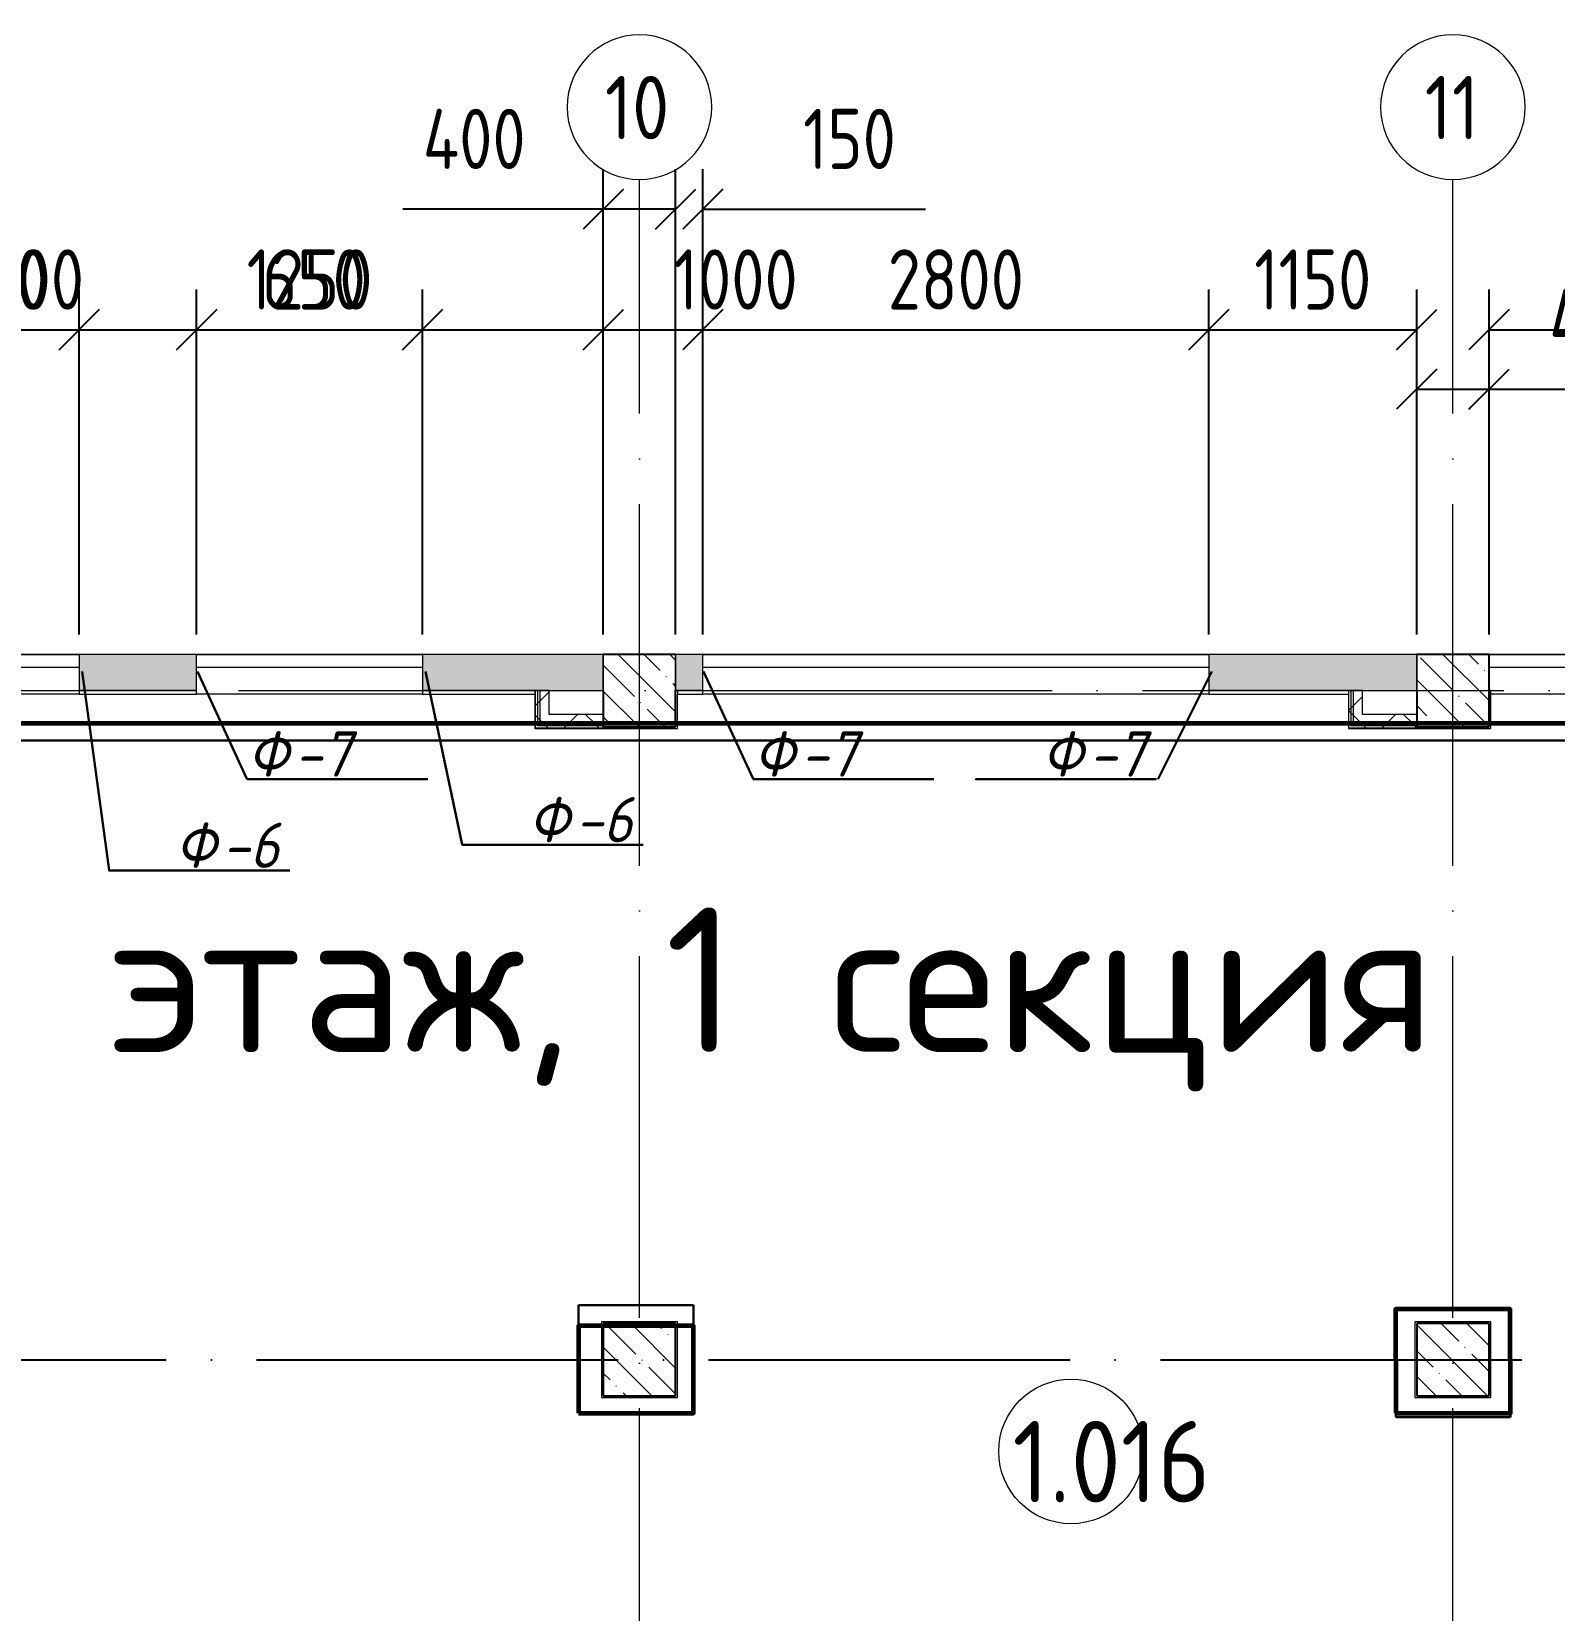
# Model space of a CAD drawing. Header units: millimetres. Extents: x -592259 to 288321, y -552984 to 293768.
# Drawn here: x 37687 to 46112, y 53288 to 62020 of the extents above; entities that cross this region are included whole.
import ezdxf

# ---------------------------------------------------------------- set-up
doc = ezdxf.new("R2010")
doc.units = ezdxf.units.MM
doc.linetypes.add('ADSK_Линия сетки', pattern=[2500, 2000, -250, 0, -250])
doc.layers.get('Defpoints').update_dxf_attribs({"color": 250})
for name, color, linetype, lineweight in [('2)Фархверки', 40, 'Continuous', 30), ('4) Штукатурка', 6, 'Continuous', 30), ('4.5) Штук Гипсовая по ЖБ', 6, 'Continuous', 30), ('4.6) Швы', 6, 'Continuous', 30), ('6.1) Шпаклевка 5 вып.', 160, 'Continuous', 60), ('A-____-____-DIMS', 250, 'Continuous', 9), ('A-AREA-____-IDEN', 250, 'Continuous', 9), ('A-GLAZ-____-MCUT', 250, 'Continuous', 9), ('A-GLAZ-____-OTLN', 250, 'Continuous', 5), ('A-WALL-____-MCUT', 250, 'Continuous', 13), ('A-WALL-____-PATT', 250, 'Continuous', 13), ('A-WALL-FNSH-MCUT', 250, 'Continuous', 13), ('G-____-____-TEXT', 250, 'Continuous', 9), ('I-WALL-____-OTLN', 250, 'Continuous', 9), ('S-COLS-____-MCUT', 250, 'Continuous', 25), ('S-COLS-____-OTLN', 250, 'Continuous', 9), ('S-GRID-____-IDEN', 250, 'Continuous', 9), ('S-GRID-____-OTLN', 250, 'Continuous', 9)]:
    doc.layers.add(name, color=color, linetype=linetype, lineweight=lineweight)
doc.styles.add('GOST Common', font='', dxfattribs={"width": 0.9, "height": 350})
doc.styles.add('ISOCPEUR_1', font='isocpeur.ttf', dxfattribs={"width": 0.9, "height": 250})
doc.styles.add('ISOCPEUR_6', font='isocpeur.ttf', dxfattribs={"height": 3.5})
doc.styles.add('ISOCPEUR_I', font='isocpeui.ttf', dxfattribs={"width": 0.9, "height": 12.5})
doc.styles.get("Standard").update_dxf_attribs({"font": 'ГОСТ тип А.ttf'})
doc.styles.get('GOST Common').set_extended_font_data('GOST Common')
doc.dimstyles.new('А3', dxfattribs={"dimtxt": 333, "dimasz": 222, "dimexe": 222, "dimexo": 111, "dimgap": 111, "dimtad": 1, "dimtoh": 1, "dimdec": 0, "dimrnd": 0.0015, "dimzin": 0, "dimdsep": 46, "dimtxsty": 'Standard', "dimblk": 'OBLIQUE', "dimcen": 0, "dimclrd": 7, "dimclre": 7, "dimclrt": 7, "dimadec": 0, "dimazin": 0, "dimtfac": 1, "dimtdec": 0, "dimtofl": 0, "dimtmove": 0, "dimatfit": 3, "dimfxl": 1, "dimtolj": 1, "dimtzin": 0, "dimarcsym": 0})
pattern_1 = [(135, (0, 0), (-142.5612, -142.5612), []), (135, (142.56, 0), (-142.5612, -142.5612), [252.016, -50.403, 3.353, -47.05])]
pattern_2 = [(45, (0, 0), (-141.42136, 141.42136), []), (135, (0, 0), (-141.42136, -141.42136), [])]

# ---------------------------------------------------------------- blocks, each defined once
blk = doc.blocks.new('Окно_СКБ_2Ст1 - Окно_СКБ_2Ст_2800_ОК11Л-29018712-Кладочный план на отм_ 0_000_ Секция 1_')
at = {"layer": 'A-GLAZ-____-MCUT'}
for p, q in [((-1400, -125), (1400, -125)), ((-1400, -195), (1400, -195))]:
    blk.add_line(p, q, dxfattribs=at)
at = {"layer": 'A-GLAZ-____-OTLN'}
for p, q in [((1400, -125), (-1400, -125)), ((-1400, -195), (1400, -195))]:
    blk.add_line(p, q, dxfattribs=at)
blk = doc.blocks.new('Окно_СКБ_1Ст1 - 120_Окно_СКБ_1Ст_900_ОК3л-V3-Кладочный план на отм_ 0_000_ Секция 1_')
at = {"layer": 'A-GLAZ-____-MCUT'}
for p, q in [((-450, -125), (450, -125)), ((-450, -195), (450, -195))]:
    blk.add_line(p, q, dxfattribs=at)
at = {"layer": 'A-GLAZ-____-OTLN'}
for p, q in [((450, -125), (-450, -125)), ((-450, -195), (450, -195))]:
    blk.add_line(p, q, dxfattribs=at)
blk = doc.blocks.new('Окно_СКБ_1Ст1 - 120_Окно_СКБ_1Ст_1250_ОК14Л-29018784-Кладочный план на отм_ 0_000_ Секция 1_')
at = {"layer": 'A-GLAZ-____-MCUT'}
for p, q in [((-625, -125), (625, -125)), ((-625, -195), (625, -195))]:
    blk.add_line(p, q, dxfattribs=at)
at = {"layer": 'A-GLAZ-____-OTLN'}
for p, q in [((625, -125), (-625, -125)), ((-625, -195), (625, -195))]:
    blk.add_line(p, q, dxfattribs=at)
blk = doc.blocks.new('Окно_СКБ_2Ст1 - Окно_СКБ_2Ст_2800_ОК11-29018754-Кладочный план на отм_ 0_000_ Секция 1_')
at = {"layer": 'A-GLAZ-____-MCUT'}
for p, q in [((-1400, -125), (1400, -125)), ((-1400, -195), (1400, -195))]:
    blk.add_line(p, q, dxfattribs=at)
at = {"layer": 'A-GLAZ-____-OTLN'}
for p, q in [((1400, -125), (-1400, -125)), ((-1400, -195), (1400, -195))]:
    blk.add_line(p, q, dxfattribs=at)
blk = doc.blocks.new('BSC_Колонна _Прямоугольная - 400x400-V17-Кладочный план на отм_ 0_000_ Секция 1_')
at = {"layer": 'S-COLS-____-OTLN', "lineweight": 5}
h = blk.add_hatch(dxfattribs=at)
h.set_pattern_fill('FP_24', color=256, style=0, pattern_type=2)
h.set_pattern_definition([(135, (-41049.98, -54675), (-142.5619, -142.5619), []), (135, (-40907.42, -54675), (-142.5619, -142.5619), [252.016, -50.403, 3.353, -47.05])])
h.paths.add_polyline_path([(-200, -200), (200, -200), (200, 200), (-200, 200)])
at = {"layer": 'S-COLS-____-MCUT'}
for p, q in [((200, 200), (-200, 200)), ((-200, 200), (-200, -200)), ((200, -200), (200, 200)), ((-200, -200), (200, -200))]:
    blk.add_line(p, q, dxfattribs=at)
blk = doc.blocks.new('BSC_Колонна _Прямоугольная - 400x400-V18-Кладочный план на отм_ 0_000_ Секция 1_')
at = {"layer": 'S-COLS-____-OTLN', "lineweight": 5}
h = blk.add_hatch(dxfattribs=at)
h.set_pattern_fill('FP_25', color=256, style=0, pattern_type=2)
h.set_pattern_definition([(135, (-45549.98, -54675), (-142.5619, -142.5619), []), (135, (-45407.42, -54675), (-142.5619, -142.5619), [252.016, -50.403, 3.353, -47.05])])
h.paths.add_polyline_path([(-200, -200), (200, -200), (200, 200), (-200, 200)])
at = {"layer": 'S-COLS-____-MCUT'}
for p, q in [((200, 200), (-200, 200)), ((-200, 200), (-200, -200)), ((200, -200), (200, 200)), ((-200, -200), (200, -200))]:
    blk.add_line(p, q, dxfattribs=at)
blk = doc.blocks.new('Ось сетки - Круг_Ø8 мм-39983606-Кладочный план на отм_ 0_000_ Секция 1_')
at = {"layer": 'S-GRID-____-IDEN'}
for start, end in [(360, 180), (180, 360)]:
    blk.add_arc((0, 0), 4, start, end, dxfattribs=at)
blk = doc.blocks.new('AAR_СКБ_Марка_Помещения - Номер-17325395-Кладочный план на отм_ 0_000_ Секция 1_')
at = {"layer": 'A-AREA-____-IDEN'}
blk.add_circle((0, 1.502), 4, dxfattribs=at)
blk = doc.blocks.new('_Oblique')
at = {"color": 0, "linetype": 'ByBlock', "lineweight": -2}
blk.add_line((-0.5, -0.5), (0.5, 0.5), dxfattribs=at)
blk = doc.blocks.new('DIMBLOCK358-Кладочный план на отм_ 0_000_ Секция 1_')
at = {"layer": 'A-____-____-DIMS', "color": 7, "lineweight": -2, "transparency": 16777216}
for p, q in [((36350, 58686), (36350, 60593.3)), ((37050, 58686.1), (37050, 60593.3)), ((36350, 60371.3), (37050, 60371.3)), ((37050, 60371.3), (38126.7, 60371.3))]:
    blk.add_line(p, q, dxfattribs=at)
at = {"layer": 'Defpoints', "color": 0, "transparency": 16777216}
for p in [(37050, 60371.3), (36350, 58575), (37050, 58575.1)]:
    blk.add_point(p, dxfattribs=at)
at = {"layer": 'A-____-____-DIMS', "color": 7, "lineweight": -2, "transparency": 16777216, "xscale": 222, "yscale": 222, "zscale": 222, "rotation": 180}
blk.add_blockref('_Oblique', (36350, 60371.3), dxfattribs=at)
at = {"layer": 'A-____-____-DIMS', "color": 7, "lineweight": -2, "transparency": 16777216, "xscale": 222, "yscale": 222, "zscale": 222}
blk.add_blockref('_Oblique', (37050, 60371.3), dxfattribs=at)
at = {"layer": 'A-____-____-DIMS', "color": 7, "transparency": 16777216, "insert": (37699.4, 60648.8), "char_height": 333, "width": 1.862, "attachment_point": 5}
blk.add_mtext('\\A1;700', dxfattribs=at)
blk = doc.blocks.new('DIMBLOCK359-Кладочный план на отм_ 0_000_ Секция 1_')
at = {"layer": 'A-____-____-DIMS', "color": 7, "lineweight": -2, "transparency": 16777216}
for p, q in [((37050, 58686.1), (37050, 60593.3)), ((37950, 58686), (37950, 60593.3)), ((37050, 60371.3), (37950, 60371.3))]:
    blk.add_line(p, q, dxfattribs=at)
at = {"layer": 'Defpoints', "color": 0, "transparency": 16777216}
for p in [(37950, 60371.3), (37050, 58575.1), (37950, 58575)]:
    blk.add_point(p, dxfattribs=at)
at = {"layer": 'A-____-____-DIMS', "color": 7, "lineweight": -2, "transparency": 16777216, "xscale": 222, "yscale": 222, "zscale": 222, "rotation": 180}
blk.add_blockref('_Oblique', (37050, 60371.3), dxfattribs=at)
at = {"layer": 'A-____-____-DIMS', "color": 7, "lineweight": -2, "transparency": 16777216, "xscale": 222, "yscale": 222, "zscale": 222}
blk.add_blockref('_Oblique', (37950, 60371.3), dxfattribs=at)
at = {"layer": 'A-____-____-DIMS', "color": 7, "transparency": 16777216, "insert": (37500, 60648.8), "char_height": 333, "width": 1.862, "attachment_point": 5}
blk.add_mtext('\\A1;900', dxfattribs=at)
blk = doc.blocks.new('DIMBLOCK360-Кладочный план на отм_ 0_000_ Секция 1_')
at = {"layer": 'A-____-____-DIMS', "color": 7, "lineweight": -2, "transparency": 16777216}
for p, q in [((37950, 58686), (37950, 60593.3)), ((38600, 58686), (38600, 60593.3)), ((37950, 60371.3), (38600, 60371.3)), ((38600, 60371.3), (39676.7, 60371.3))]:
    blk.add_line(p, q, dxfattribs=at)
at = {"layer": 'Defpoints', "color": 0, "transparency": 16777216}
for p in [(38600, 60371.3), (37950, 58575), (38600, 58575)]:
    blk.add_point(p, dxfattribs=at)
at = {"layer": 'A-____-____-DIMS', "color": 7, "lineweight": -2, "transparency": 16777216, "xscale": 222, "yscale": 222, "zscale": 222, "rotation": 180}
blk.add_blockref('_Oblique', (37950, 60371.3), dxfattribs=at)
at = {"layer": 'A-____-____-DIMS', "color": 7, "lineweight": -2, "transparency": 16777216, "xscale": 222, "yscale": 222, "zscale": 222}
blk.add_blockref('_Oblique', (38600, 60371.3), dxfattribs=at)
at = {"layer": 'A-____-____-DIMS', "color": 7, "transparency": 16777216, "insert": (39249.4, 60648.8), "char_height": 333, "width": 1.862, "attachment_point": 5}
blk.add_mtext('\\A1;650', dxfattribs=at)
blk = doc.blocks.new('DIMBLOCK361-Кладочный план на отм_ 0_000_ Секция 1_')
at = {"layer": 'A-____-____-DIMS', "color": 7, "lineweight": -2, "transparency": 16777216}
for p, q in [((38600, 58686), (38600, 60593.3)), ((39850, 58686), (39850, 60593.3)), ((38600, 60371.3), (39850, 60371.3))]:
    blk.add_line(p, q, dxfattribs=at)
at = {"layer": 'Defpoints', "color": 0, "transparency": 16777216}
for p in [(39850, 60371.3), (38600, 58575), (39850, 58575)]:
    blk.add_point(p, dxfattribs=at)
at = {"layer": 'A-____-____-DIMS', "color": 7, "lineweight": -2, "transparency": 16777216, "xscale": 222, "yscale": 222, "zscale": 222, "rotation": 180}
blk.add_blockref('_Oblique', (38600, 60371.3), dxfattribs=at)
at = {"layer": 'A-____-____-DIMS', "color": 7, "lineweight": -2, "transparency": 16777216, "xscale": 222, "yscale": 222, "zscale": 222}
blk.add_blockref('_Oblique', (39850, 60371.3), dxfattribs=at)
at = {"layer": 'A-____-____-DIMS', "color": 7, "transparency": 16777216, "insert": (39225, 60648.8), "char_height": 333, "width": 2.299, "attachment_point": 5}
blk.add_mtext('\\A1;1250', dxfattribs=at)
blk = doc.blocks.new('DIMBLOCK362-Кладочный план на отм_ 0_000_ Секция 1_')
at = {"layer": 'A-____-____-DIMS', "color": 7, "lineweight": -2, "transparency": 16777216}
for p, q in [((39850, 58686), (39850, 60593.3)), ((40850, 58686), (40850, 60593.3)), ((39850, 60371.3), (40850, 60371.3)), ((40850, 60371.3), (42093.2, 60371.3))]:
    blk.add_line(p, q, dxfattribs=at)
at = {"layer": 'Defpoints', "color": 0, "transparency": 16777216}
for p in [(40850, 60371.3), (39850, 58575), (40850, 58575)]:
    blk.add_point(p, dxfattribs=at)
at = {"layer": 'A-____-____-DIMS', "color": 7, "lineweight": -2, "transparency": 16777216, "xscale": 222, "yscale": 222, "zscale": 222, "rotation": 180}
blk.add_blockref('_Oblique', (39850, 60371.3), dxfattribs=at)
at = {"layer": 'A-____-____-DIMS', "color": 7, "lineweight": -2, "transparency": 16777216, "xscale": 222, "yscale": 222, "zscale": 222}
blk.add_blockref('_Oblique', (40850, 60371.3), dxfattribs=at)
at = {"layer": 'A-____-____-DIMS', "color": 7, "transparency": 16777216, "insert": (41582.6, 60648.8), "char_height": 333, "width": 2.299, "attachment_point": 5}
blk.add_mtext('\\A1;1000', dxfattribs=at)
blk = doc.blocks.new('DIMBLOCK363-Кладочный план на отм_ 0_000_ Секция 1_')
at = {"layer": 'A-____-____-DIMS', "color": 7, "lineweight": -2, "transparency": 16777216}
for p, q in [((40850, 58686), (40850, 61259.8)), ((41250, 58686), (41250, 61259.8)), ((40850, 61037.8), (39740, 61037.8)), ((41250, 61037.8), (40850, 61037.8))]:
    blk.add_line(p, q, dxfattribs=at)
at = {"layer": 'Defpoints', "color": 0, "transparency": 16777216}
for p in [(41250, 61037.8), (40850, 58575), (41250, 58575)]:
    blk.add_point(p, dxfattribs=at)
at = {"layer": 'A-____-____-DIMS', "color": 7, "lineweight": -2, "transparency": 16777216, "xscale": 222, "yscale": 222, "zscale": 222, "rotation": 180}
blk.add_blockref('_Oblique', (40850, 61037.8), dxfattribs=at)
at = {"layer": 'A-____-____-DIMS', "color": 7, "lineweight": -2, "transparency": 16777216, "xscale": 222, "yscale": 222, "zscale": 222}
blk.add_blockref('_Oblique', (41250, 61037.8), dxfattribs=at)
at = {"layer": 'A-____-____-DIMS', "color": 7, "transparency": 16777216, "insert": (39851, 61592.8), "char_height": 333, "width": 1.946, "attachment_point": 1, "line_spacing_factor": 1.022761}
blk.add_mtext('\\A1;400', dxfattribs=at)
blk = doc.blocks.new('DIMBLOCK364-Кладочный план на отм_ 0_000_ Секция 1_')
at = {"layer": 'A-____-____-DIMS', "color": 7, "lineweight": -2, "transparency": 16777216}
for p, q in [((41250, 58686), (41250, 61259.8)), ((41400.2, 58686), (41400.2, 61259.8)), ((41250, 61037.8), (41028, 61037.8)), ((41400.2, 61037.8), (42632.3, 61037.8))]:
    blk.add_line(p, q, dxfattribs=at)
at = {"layer": 'Defpoints', "color": 0, "transparency": 16777216}
for p in [(41400.2, 61037.8), (41250, 58575), (41400.2, 58575)]:
    blk.add_point(p, dxfattribs=at)
at = {"layer": 'A-____-____-DIMS', "color": 7, "lineweight": -2, "transparency": 16777216, "xscale": 222, "yscale": 222, "zscale": 222}
blk.add_blockref('_Oblique', (41250, 61037.8), dxfattribs=at)
at = {"layer": 'A-____-____-DIMS', "color": 7, "lineweight": -2, "transparency": 16777216, "xscale": 222, "yscale": 222, "zscale": 222, "rotation": 180}
blk.add_blockref('_Oblique', (41400.2, 61037.8), dxfattribs=at)
at = {"layer": 'A-____-____-DIMS', "color": 7, "transparency": 16777216, "insert": (41955.2, 61592.8), "char_height": 333, "width": 1.678, "attachment_point": 1, "line_spacing_factor": 1.022761}
blk.add_mtext('\\A1;150', dxfattribs=at)
blk = doc.blocks.new('DIMBLOCK365-Кладочный план на отм_ 0_000_ Секция 1_')
at = {"layer": 'A-____-____-DIMS', "color": 7, "lineweight": -2, "transparency": 16777216}
for p, q in [((41400.2, 58686), (41400.2, 60593.3)), ((44200.2, 58686), (44200.2, 60593.3)), ((41400.2, 60371.3), (44200.2, 60371.3))]:
    blk.add_line(p, q, dxfattribs=at)
at = {"layer": 'Defpoints', "color": 0, "transparency": 16777216}
for p in [(44200.2, 60371.3), (41400.2, 58575), (44200.2, 58575)]:
    blk.add_point(p, dxfattribs=at)
at = {"layer": 'A-____-____-DIMS', "color": 7, "lineweight": -2, "transparency": 16777216, "xscale": 222, "yscale": 222, "zscale": 222, "rotation": 180}
blk.add_blockref('_Oblique', (41400.2, 60371.3), dxfattribs=at)
at = {"layer": 'A-____-____-DIMS', "color": 7, "lineweight": -2, "transparency": 16777216, "xscale": 222, "yscale": 222, "zscale": 222}
blk.add_blockref('_Oblique', (44200.2, 60371.3), dxfattribs=at)
at = {"layer": 'A-____-____-DIMS', "color": 7, "transparency": 16777216, "insert": (42800.2, 60648.8), "char_height": 333, "width": 2.483, "attachment_point": 5}
blk.add_mtext('\\A1;2800', dxfattribs=at)
blk = doc.blocks.new('DIMBLOCK366-Кладочный план на отм_ 0_000_ Секция 1_')
at = {"layer": 'A-____-____-DIMS', "color": 7, "lineweight": -2, "transparency": 16777216}
for p, q in [((44200.2, 58686), (44200.2, 60593.3)), ((45350, 58686), (45350, 60593.3)), ((44200.2, 60371.3), (45350, 60371.3))]:
    blk.add_line(p, q, dxfattribs=at)
at = {"layer": 'Defpoints', "color": 0, "transparency": 16777216}
for p in [(45350, 60371.3), (44200.2, 58575), (45350, 58575)]:
    blk.add_point(p, dxfattribs=at)
at = {"layer": 'A-____-____-DIMS', "color": 7, "lineweight": -2, "transparency": 16777216, "xscale": 222, "yscale": 222, "zscale": 222, "rotation": 180}
blk.add_blockref('_Oblique', (44200.2, 60371.3), dxfattribs=at)
at = {"layer": 'A-____-____-DIMS', "color": 7, "lineweight": -2, "transparency": 16777216, "xscale": 222, "yscale": 222, "zscale": 222}
blk.add_blockref('_Oblique', (45350, 60371.3), dxfattribs=at)
at = {"layer": 'A-____-____-DIMS', "color": 7, "transparency": 16777216, "insert": (44775.1, 60648.8), "char_height": 333, "width": 2.114, "attachment_point": 5}
blk.add_mtext('\\A1;1150', dxfattribs=at)
blk = doc.blocks.new('DIMBLOCK367-Кладочный план на отм_ 0_000_ Секция 1_')
at = {"layer": 'A-____-____-DIMS', "color": 7, "lineweight": -2, "transparency": 16777216}
for p, q in [((45350, 58686), (45350, 60263.8)), ((45750, 58686), (45750, 60263.8)), ((45350, 60041.8), (45750, 60041.8)), ((45750, 60041.8), (46860, 60041.8))]:
    blk.add_line(p, q, dxfattribs=at)
at = {"layer": 'Defpoints', "color": 0, "transparency": 16777216}
for p in [(45750, 60041.8), (45350, 58575), (45750, 58575)]:
    blk.add_point(p, dxfattribs=at)
at = {"layer": 'A-____-____-DIMS', "color": 7, "lineweight": -2, "transparency": 16777216, "xscale": 222, "yscale": 222, "zscale": 222, "rotation": 180}
blk.add_blockref('_Oblique', (45350, 60041.8), dxfattribs=at)
at = {"layer": 'A-____-____-DIMS', "color": 7, "lineweight": -2, "transparency": 16777216, "xscale": 222, "yscale": 222, "zscale": 222}
blk.add_blockref('_Oblique', (45750, 60041.8), dxfattribs=at)
at = {"layer": 'A-____-____-DIMS', "color": 7, "transparency": 16777216, "insert": (46083, 60596.8), "char_height": 333, "width": 1.946, "attachment_point": 1, "line_spacing_factor": 1.022761}
blk.add_mtext('\\A1;400', dxfattribs=at)
blk = doc.blocks.new('DIMBLOCK368-Кладочный план на отм_ 0_000_ Секция 1_')
at = {"layer": 'A-____-____-DIMS', "color": 7, "lineweight": -2, "transparency": 16777216}
for p, q in [((45750, 58686), (45750, 60593.3)), ((48550, 58686), (48550, 60593.3)), ((45750, 60371.3), (48550, 60371.3))]:
    blk.add_line(p, q, dxfattribs=at)
at = {"layer": 'Defpoints', "color": 0, "transparency": 16777216}
for p in [(48550, 60371.3), (45750, 58575), (48550, 58575)]:
    blk.add_point(p, dxfattribs=at)
at = {"layer": 'A-____-____-DIMS', "color": 7, "lineweight": -2, "transparency": 16777216, "xscale": 222, "yscale": 222, "zscale": 222, "rotation": 180}
blk.add_blockref('_Oblique', (45750, 60371.3), dxfattribs=at)
at = {"layer": 'A-____-____-DIMS', "color": 7, "lineweight": -2, "transparency": 16777216, "xscale": 222, "yscale": 222, "zscale": 222}
blk.add_blockref('_Oblique', (48550, 60371.3), dxfattribs=at)
at = {"layer": 'A-____-____-DIMS', "color": 7, "transparency": 16777216, "insert": (47150, 60648.8), "char_height": 333, "width": 2.483, "attachment_point": 5}
blk.add_mtext('\\A1;2800', dxfattribs=at)

msp = doc.modelspace()

# ---------------------------------------------------------------- hatches: boundary and pattern name
at = {"layer": 'A-WALL-____-PATT', "lineweight": 15}
h = msp.add_hatch(dxfattribs=at)
h.set_pattern_fill('FP_9', color=256, style=0, pattern_type=2)
h.set_pattern_definition([(50, (0, 0), (364.3679, -31.8783), [38.1, -419.1]), (355, (0, 0), (-70.4859, 382.1133), [30.48, -335.28]), (100.451, (30.36, -2.66), (293.885, 350.2334), [32.38, -356.18]), (46.184, (0, 101.6), (542.1585, -84.0858), [57.15, -628.65]), (96.636, (45.2, 94.6), (474.805, 494.8554), [48.57, -534.27]), (351.184, (0, 101.6), (474.8102, 494.85), [45.72, -502.92]), (21, (50.8, 76.2), (303.2285, -204.5305), [38.1, -419.1]), (326, (50.8, 76.2), (123.6039, 368.376), [30.48, -335.28]), (71.451, (76.07, 59.16), (426.8341, 163.8427), [32.38, -356.18]), (37.5, (0, 0), (6.17665, 169.11015), [16.764, -314.452, 16.764, -323.596, -336.55]), (37.5, (0, 0), (6.17665, 169.11015), [-671.576, 16.764, -319.786]), (7.5, (0, 0), (133.63888, 200.3615), [16.764, -177.292, 16.764, -306.832, -128.27]), (7.5, (0, 0), (133.63888, 200.3615), [-517.652, 16.764, -111.506]), (327.5, (-113.28, 0), (271.18182, -11.45836), [16.764, -110.236, 16.764, -379.476, -525.78]), (327.5, (-113.28, 0), (271.18182, -11.45836), [-523.24, 16.764, -509.016]), (317.5, (-164.08, 0), (296.2585, 50.85285), [16.764, -148.336, 16.764, -246.38, -373.38]), (317.5, (-164.08, 0), (296.2585, 50.85285), [-428.244, 16.764, -356.616])])
h.paths.add_polyline_path([(69050, 58375), (69050, 58575), (63749.9781, 58575.0085), (63749.9781, 58375.0085), (67102.2057, 58375.0031)])
h.paths.add_polyline_path([(63349.9781, 58375.0091), (63349.9781, 58575.0091), (63020.2294, 58575.0097), (63020.2294, 58375.0097), (63253.8734, 58375.0093)])
h.paths.add_polyline_path([(61820.2294, 58375.0116), (61820.2294, 58575.0116), (61170, 58575.0126), (61170, 58375.0126), (61685, 58375.0118)])
h.paths.add_polyline_path([(60270, 58375.014), (60270, 58575.014), (59249.9781, 58575.0157), (59249.9781, 58375.0157), (59405.5412, 58375.0154)])
h.paths.add_polyline_path([(58849.9781, 58375.0163), (58849.9781, 58575.0163), (54749.9781, 58575.0229), (54749.9781, 58375.0229), (58306.0176, 58375.0172)])
h.paths.add_polyline_path([(54349.9781, 58375.0235), (54349.9781, 58575.0235), (52850, 58575.0259), (52850, 58375.0259), (53907.9236, 58375.0242)])
h.paths.add_polyline_path([(51600, 58375.0279), (51600, 58575.0279), (50950, 58575.0289), (50950, 58375.0289)])
h.paths.add_polyline_path([(49649.9781, 58375.031), (49649.9781, 58575.031), (48550, 58575.0328), (48550, 58375.0328), (49509.8296, 58375.0312)])
h.paths.add_polyline_path([(45349.9781, 58375.0379), (45349.9781, 58575.0379), (44200.229, 58575.0397), (44200.229, 58375.0397), (45111.7356, 58375.0383)])
h.paths.add_polyline_path([(41400.229, 58375.0442), (41400.229, 58575.0442), (41249.9781, 58575.0444), (41249.9781, 58375.0444), (41263.4033, 58375.0444)])
h.paths.add_polyline_path([(40849.9781, 58375.0451), (40849.9781, 58575.0451), (39850, 58575.0467), (39850, 58375.0467), (40713.6415, 58375.0453)])
h.paths.add_polyline_path([(38600, 58375.0487), (38600, 58575.0487), (37950, 58575.0497), (37950, 58375.0497), (38514.5945, 58375.0488)])
h.paths.add_polyline_path([(37050, 58375.0512), (37050, 58575.0512), (36349.9781, 58575.0523), (36349.9781, 58375.0523), (36865.3093, 58375.0515)])
h.paths.add_polyline_path([(35949.9781, 58375.0529), (35949.9781, 58575.0529), (35500, 58575.0536), (35500, 58375.0536), (35765.7858, 58375.0532)])
h.paths.add_polyline_path([(32700, 58375.0581), (32700, 58575.0581), (31725.0002, 58575.0597), (31724.9998, 58375.0597), (32655, 58375.0582)])
h = msp.add_hatch(dxfattribs=at)
h.set_pattern_fill('FP_28', color=256, style=0, pattern_type=2)
h.set_pattern_definition(pattern_2)
h.paths.add_polyline_path([(40549.7344, 58193.0006), (40549.7344, 58375.0006), (40499.7344, 58375.0006), (40499.7344, 58193.0006)])
h = msp.add_hatch(dxfattribs=at)
h.set_pattern_fill('FP_28', color=256, style=0, pattern_type=2)
h.set_pattern_definition(pattern_2)
h.paths.add_polyline_path([(45049.7563, 58193.0006), (45049.7563, 58375), (44999.7563, 58375), (44999.7563, 58193.0006)])
h = msp.add_hatch(dxfattribs=at)
h.set_pattern_fill('FP_28', color=256, style=0, pattern_type=2)
h.set_pattern_definition(pattern_2)
h.paths.add_polyline_path([(40849.9781, 58193.0006), (40849.9781, 58243.0006), (40549.7344, 58243.0006), (40549.7344, 58193.0006), (40713.6415, 58193.0006)])
h = msp.add_hatch(dxfattribs=at)
h.set_pattern_fill('FP_28', color=256, style=0, pattern_type=2)
h.set_pattern_definition(pattern_2)
h.paths.add_polyline_path([(45350, 58193.0006), (45350, 58243.0006), (45049.7563, 58243.0006), (45049.7563, 58193.0006), (45111.7356, 58193.0006)])
at = {"layer": 'I-WALL-____-OTLN'}
h = msp.add_hatch(dxfattribs=at)
h.set_pattern_fill('FP_28', color=256, style=0, pattern_type=2)
h.set_pattern_definition(pattern_2)
h.paths.add_polyline_path([(40487.2344, 58168.0006), (40487.2344, 58375.0006), (40474.7344, 58375.0006), (40474.7344, 58168.0006)])
h = msp.add_hatch(dxfattribs=at)
h.set_pattern_fill('FP_28', color=256, style=0, pattern_type=2)
h.set_pattern_definition(pattern_2)
h.paths.add_polyline_path([(40499.7344, 58180.5006), (40499.7344, 58375.0006), (40487.2344, 58375.0006), (40487.2344, 58180.5006)])
h = msp.add_hatch(dxfattribs=at)
h.set_pattern_fill('FP_28', color=256, style=0, pattern_type=2)
h.set_pattern_definition(pattern_2)
h.paths.add_polyline_path([(44974.7563, 58168.0006), (44987.2563, 58168.0006), (44987.2563, 58375), (44974.7563, 58375), (44974.7563, 58264.1097)])
h = msp.add_hatch(dxfattribs=at)
h.set_pattern_fill('FP_28', color=256, style=0, pattern_type=2)
h.set_pattern_definition(pattern_2)
h.paths.add_polyline_path([(44999.7563, 58180.5006), (44999.7563, 58375), (44987.2563, 58375), (44987.2563, 58180.5006)])
h = msp.add_hatch(dxfattribs=at)
h.set_pattern_fill('FP_28', color=256, style=0, pattern_type=2)
h.set_pattern_definition(pattern_2)
h.paths.add_polyline_path([(40713.6415, 58168.0006), (40849.9781, 58168.0006), (40849.9781, 58180.5006), (40487.2344, 58180.5006), (40487.2344, 58168.0006), (40549.7344, 58168.0006)])
h = msp.add_hatch(dxfattribs=at)
h.set_pattern_fill('FP_28', color=256, style=0, pattern_type=2)
h.set_pattern_definition(pattern_2)
h.paths.add_polyline_path([(40499.7344, 58180.5006), (40849.9781, 58180.5006), (40849.9781, 58193.0006), (40499.7344, 58193.0006)])
h = msp.add_hatch(dxfattribs=at)
h.set_pattern_fill('FP_28', color=256, style=0, pattern_type=2)
h.set_pattern_definition(pattern_2)
h.paths.add_polyline_path([(44999.7563, 58168.0006), (45350, 58168.0006), (45350, 58180.5006), (44987.2563, 58180.5006), (44987.2563, 58168.0006)])
h = msp.add_hatch(dxfattribs=at)
h.set_pattern_fill('FP_28', color=256, style=0, pattern_type=2)
h.set_pattern_definition(pattern_2)
h.paths.add_polyline_path([(45350, 58180.5006), (45350, 58193.0006), (44999.7563, 58193.0006), (44999.7563, 58180.5006), (45111.7356, 58180.5006)])
at = {"layer": 'S-COLS-____-OTLN', "lineweight": 5}
h = msp.add_hatch(dxfattribs=at)
h.set_pattern_fill('FP_8', color=256, style=0, pattern_type=2)
h.set_pattern_definition(pattern_1)
h.paths.add_polyline_path([(40849.9781, 58175.0006), (41249.9781, 58175.0006), (41249.9781, 58575.0006), (40849.9781, 58575.0006), (40849.9781, 58375.0451)])
h = msp.add_hatch(dxfattribs=at)
h.set_pattern_fill('FP_8', color=256, style=0, pattern_type=2)
h.set_pattern_definition(pattern_1)
h.paths.add_polyline_path([(45349.9781, 58175.0006), (45749.9781, 58175.0006), (45749.9781, 58575.0006), (45349.9781, 58575.0006), (45349.9781, 58375.0379)])

# ---------------------------------------------------------------- linework, layer by layer
at = {"linetype": 'ADSK_Линия сетки'}
msp.add_line((-3569.5512, 54675.0006), (72376.0288, 54675.0006), dxfattribs=at)
at = {"layer": '2)Фархверки'}
for p, q in [((38878.4081, 57884.7169), (39878.4081, 57884.7169)), ((41678.6371, 57884.7169), (42678.6371, 57884.7169))]:
    msp.add_line(p, q, dxfattribs=at)
for points in [[(37965.9438, 58481.1655), (38115.3522, 57382.9136)], [(38604.2562, 58481.1606), (38878.4081, 57887.3607)], [(39865.9438, 58481.1655), (40069.715, 57524.5706)], [(41404.4852, 58481.1606), (41678.6371, 57887.8607)], [(44216.1728, 58481.1655), (43919.9929, 57887.3607)], [(43910.8526, 57884.7169), (42910.8526, 57884.7169)], [(41069.715, 57521.4268), (40069.715, 57521.4268)], [(39115.3522, 57379.7698), (38115.3522, 57379.7698)]]:
    msp.add_lwpolyline(points, close=True, dxfattribs=at)
at = {"layer": '4) Штукатурка'}
for p, q in [((41348.3816, 54976.6514), (40713.144, 54976.6514)), ((40713.144, 54976.6514), (40713.144, 54379.5906)), ((41348.3816, 54379.5906), (41348.3816, 54976.6514)), ((45869.7968, 54953.9698), (45234.5592, 54953.9698)), ((45234.5592, 54953.9698), (45234.5592, 54356.909)), ((45869.7968, 54356.909), (45869.7968, 54953.9698)), ((40713.144, 54379.5906), (41348.3816, 54379.5906)), ((45234.5592, 54356.909), (45869.7968, 54356.909))]:
    msp.add_line(p, q, dxfattribs=at)
at = {"layer": '4.5) Штук Гипсовая по ЖБ'}
msp.add_line((32961.1347, 58100), (53324.4676, 58100), dxfattribs=at)
at = {"layer": '4.6) Швы'}
for points in [[(38992.5621, 58100), (37854.9524, 58100)], [(40955.6138, 58100), (39818.0041, 58100)], [(41900.7854, 58100), (40763.1758, 58100)], [(45212.2759, 58100), (44074.6662, 58100)], [(45975.6872, 58100), (44838.0775, 58100)]]:
    msp.add_lwpolyline(points, dxfattribs=at)
at = {"layer": '6.1) Шпаклевка 5 вып.'}
msp.add_lwpolyline([(53229.6954, 54540.8287), (53229.6954, 58193.0006), (32764.5573, 58193.0006), (32764.5573, 54540.8287), (32791.6088, 54540.8287)], dxfattribs=at)
for points in [[(45234.5592, 54379.5906), (45869.7968, 54379.5906), (45867.6188, 54953.9698), (45232.3812, 54953.9698)], [(40713.144, 54379.5906), (41348.3816, 54379.5906), (41348.3816, 54862.2062), (40713.144, 54862.2062)]]:
    msp.add_lwpolyline(points, close=True, dxfattribs=at)
at = {"layer": 'A-WALL-____-MCUT', "lineweight": 15}
for p, q in [((38600, 58575.0487), (37950, 58575.0497)), ((37950, 58575.0497), (37950, 58375.0497)), ((38600, 58375.0487), (38600, 58575.0487)), ((40849.9781, 58575.0451), (39850, 58575.0467)), ((39850, 58575.0467), (39850, 58375.0467)), ((40849.9781, 58375.0451), (40849.9781, 58575.0451)), ((41400.229, 58575.0442), (41249.9781, 58575.0444)), ((41249.9781, 58575.0444), (41249.9781, 58375.0444)), ((41400.229, 58375.0442), (41400.229, 58575.0442)), ((45349.9781, 58575.0379), (44200.229, 58575.0397)), ((44200.229, 58575.0397), (44200.229, 58375.0397)), ((45349.9781, 58375.0379), (45349.9781, 58575.0379)), ((37950, 58375.0497), (38600, 58375.0487)), ((38600, 58375), (37950, 58375)), ((39850, 58375.0467), (40849.9781, 58375.0451)), ((40474.7344, 58375), (39850, 58375)), ((40471.7344, 58375), (40471.7344, 58165.0006)), ((40474.7344, 58168.0006), (40474.7344, 58375)), ((40487.2344, 58180.5006), (40487.2344, 58375.0006)), ((40549.7344, 58375.0006), (40499.7344, 58375.0006)), ((40499.7344, 58193.0006), (40499.7344, 58375.0006)), ((40549.7344, 58243.0006), (40549.7344, 58375.0006)), ((41249.9781, 58375.0444), (41400.229, 58375.0442)), ((41400.229, 58375), (41259.9781, 58375)), ((41259.9781, 58375), (41259.9781, 58355)), ((44200.229, 58375.0397), (44971.7563, 58375.0385)), ((44974.7563, 58375), (44200.229, 58375)), ((44971.7563, 58375.0385), (44971.7563, 58165.0006)), ((44974.7563, 58375.0385), (44971.7563, 58375.0385)), ((44974.7563, 58375.0385), (45349.9781, 58375.0379)), ((44974.7563, 58168.0006), (44974.7563, 58375.0385)), ((44987.2563, 58180.5006), (44987.2563, 58375)), ((45049.7563, 58375), (44999.7563, 58375)), ((44999.7563, 58193.0006), (44999.7563, 58375)), ((45049.7563, 58243.0006), (45049.7563, 58375)), ((40849.9781, 58243.0006), (40549.7344, 58243.0006)), ((40849.9781, 58193.0006), (40849.9781, 58243.0006)), ((45350, 58243.0006), (45049.7563, 58243.0006)), ((45350, 58193.0006), (45350, 58243.0006)), ((40471.7344, 58165.0006), (40849.9781, 58165.0006)), ((40849.9781, 58168.0006), (40474.7344, 58168.0006)), ((40849.9781, 58180.5006), (40487.2344, 58180.5006)), ((40849.9781, 58193.0006), (40499.7344, 58193.0006)), ((40849.9781, 58168.0006), (40849.9781, 58175.0006)), ((40849.9781, 58165.0006), (40849.9781, 58168.0006)), ((44971.7563, 58165.0006), (45350, 58165.0006)), ((45350, 58168.0006), (44974.7563, 58168.0006)), ((45350, 58180.5006), (44987.2563, 58180.5006)), ((45350, 58193.0006), (44999.7563, 58193.0006)), ((45350, 58168.0006), (45350, 58175.0006)), ((45350, 58165.0006), (45350, 58168.0006))]:
    msp.add_line(p, q, dxfattribs=at)
at = {"layer": 'A-WALL-FNSH-MCUT', "lineweight": 15}
for p, q in [((37950, 58375), (37950, 58355)), ((37950, 58355), (38600, 58355)), ((38600, 58355), (38600, 58375)), ((39850, 58375), (39850, 58355)), ((39850, 58355), (40471.7344, 58355)), ((40474.7344, 58375.0006), (40474.7344, 58375)), ((40499.7344, 58375.0006), (40474.7344, 58375.0006)), ((41249.9781, 58375), (41249.9781, 58175.0006)), ((41259.9781, 58375), (41249.9781, 58375)), ((41259.9781, 58165.0006), (41259.9781, 58355)), ((41259.9781, 58355), (41400.229, 58355)), ((41400.229, 58355), (41400.229, 58375)), ((44200.229, 58375), (44200.229, 58355)), ((44200.229, 58355), (44974.7563, 58355)), ((44999.7563, 58375), (44974.7563, 58375)), ((45760, 58375.0006), (45750, 58375.0006)), ((45750, 58375.0006), (45750, 58175.0006)), ((45760, 58165.0006), (45760, 58375.0006)), ((40849.9781, 58175.0006), (40849.9781, 58193.0006)), ((41249.9781, 58175.0006), (40849.9781, 58175.0006)), ((40849.9781, 58165.0006), (41259.9781, 58165.0006)), ((45350, 58175.0006), (45350, 58193.0006)), ((45750, 58175.0006), (45350, 58175.0006)), ((45350, 58165.0006), (45760, 58165.0006)), ((41260, 54885), (40840, 54885)), ((40840, 54885), (40840, 54465)), ((41260, 54465), (41260, 54885)), ((45760, 54885), (45340, 54885)), ((45340, 54885), (45340, 54465)), ((45760, 54465), (45760, 54885)), ((40840, 54465), (41260, 54465)), ((45340, 54465), (45760, 54465))]:
    msp.add_line(p, q, dxfattribs=at)
at = {"layer": 'I-WALL-____-OTLN', "lineweight": 15}
for p, q in [((37050, 58575.0512), (37950, 58575.0497)), ((38600, 58575.0487), (39850, 58575.0467)), ((41400.229, 58575.0442), (44200.229, 58575.0397)), ((45750, 58575.0373), (48550, 58575.0328)), ((37950, 58355), (37050, 58355)), ((39850, 58355), (38600, 58355)), ((44200.229, 58355), (41400.229, 58355)), ((48550, 58355.0006), (45760, 58355.0006))]:
    msp.add_line(p, q, dxfattribs=at)
at = {"layer": 'S-COLS-____-MCUT'}
for p, q in [((41249.9781, 58575.0006), (40849.9781, 58575.0006)), ((45749.9781, 58575.0006), (45349.9781, 58575.0006)), ((45749.9781, 58175.0006), (45749.9781, 58575.0006)), ((40849.9781, 58375.0451), (40849.9781, 58175.0006)), ((41249.9781, 58175.0006), (41249.9781, 58375.0444)), ((45349.9781, 58375.0379), (45349.9781, 58175.0006)), ((40849.9781, 58175.0006), (41249.9781, 58175.0006)), ((45349.9781, 58175.0006), (45749.9781, 58175.0006))]:
    msp.add_line(p, q, dxfattribs=at)
at = {"layer": 'S-COLS-____-OTLN'}
for p, q in [((40849.9781, 58575.0006), (40849.9781, 58375.0451)), ((41249.9781, 58375.0444), (41249.9781, 58575.0006)), ((45349.9781, 58575.0006), (45349.9781, 58375.0379))]:
    msp.add_line(p, q, dxfattribs=at)
at = {"layer": 'S-GRID-____-OTLN', "linetype": 'ADSK_Линия сетки'}
for p, q in [((41050, 39906.0281), (41050, 61202.0051)), ((45550, 39906.0281), (45550, 61202.0051)), ((-3669.3683, 58375.0006), (72376.0288, 58375.0006))]:
    msp.add_line(p, q, dxfattribs=at)

# ---------------------------------------------------------------- block references
at = {"layer": 'A-AREA-____-IDEN', "xscale": 99.99999999999993, "yscale": 99.99999999999993, "zscale": 99.99999999999993}
msp.add_blockref('AAR_СКБ_Марка_Помещения - Номер-17325395-Кладочный план на отм_ 0_000_ Секция 1_', (43437.3444, 54017.3586), dxfattribs=at)
at = {"layer": 'A-GLAZ-____-OTLN'}
for name, p in [('Окно_СКБ_1Ст1 - 120_Окно_СКБ_1Ст_900_ОК3л-V3-Кладочный план на отм_ 0_000_ Секция 1_', (37500, 58700)), ('Окно_СКБ_1Ст1 - 120_Окно_СКБ_1Ст_1250_ОК14Л-29018784-Кладочный план на отм_ 0_000_ Секция 1_', (39225, 58700)), ('Окно_СКБ_2Ст1 - Окно_СКБ_2Ст_2800_ОК11-29018754-Кладочный план на отм_ 0_000_ Секция 1_', (42800.229, 58700)), ('Окно_СКБ_2Ст1 - Окно_СКБ_2Ст_2800_ОК11Л-29018712-Кладочный план на отм_ 0_000_ Секция 1_', (47150, 58700))]:
    msp.add_blockref(name, p, dxfattribs=at)
at = {"layer": 'S-COLS-____-OTLN'}
for name, p in [('BSC_Колонна _Прямоугольная - 400x400-V17-Кладочный план на отм_ 0_000_ Секция 1_', (41049.9781, 54675)), ('BSC_Колонна _Прямоугольная - 400x400-V18-Кладочный план на отм_ 0_000_ Секция 1_', (45549.9781, 54675))]:
    msp.add_blockref(name, p, dxfattribs=at)
at = {"layer": 'S-GRID-____-IDEN', "xscale": 99.99999999999993, "yscale": 99.99999999999993, "zscale": 99.99999999999993}
for p in [(41050, 61602.0051), (45550, 61602.0051)]:
    msp.add_blockref('Ось сетки - Круг_Ø8 мм-39983606-Кладочный план на отм_ 0_000_ Секция 1_', p, dxfattribs=at)

# ---------------------------------------------------------------- texts
at = {"layer": '2)Фархверки', "char_height": 250, "attachment_point": 1, "style": 'ISOCPEUR_I'}
for s, insert, width in [('\\fISOCPEUR|b0|i1|c204|p34|;Ф', (38882.5099, 58149.8524), 312.658125), ('\\fISOCPEUR|b0|i1|c204|p34|;Ф', (38882.5099, 58149.8524), 312.658125), ('-7', (39140.4786, 58149.8524), 448.945), ('-7', (39140.4786, 58149.8524), 448.945), ('\\fISOCPEUR|b0|i1|c204|p34|;Ф', (41682.7389, 58149.8524), 312.658125), ('\\fISOCPEUR|b0|i1|c204|p34|;Ф', (41682.7389, 58149.8524), 312.658125), ('-7', (41940.7076, 58149.8524), 448.945), ('-7', (41940.7076, 58149.8524), 448.945), ('\\fISOCPEUR|b0|i1|c204|p34|;Ф', (43277.7508, 58149.8524), 312.658125), ('\\fISOCPEUR|b0|i1|c204|p34|;Ф', (43277.7508, 58149.8524), 312.658125), ('-7', (43535.7196, 58149.8524), 448.945), ('-7', (43535.7196, 58149.8524), 448.945), ('\\fISOCPEUR|b0|i1|c204|p34|;Ф', (40436.6132, 57786.5623), 312.658125), ('\\fISOCPEUR|b0|i1|c204|p34|;Ф', (40436.6132, 57786.5623), 312.658125), ('-6', (40694.582, 57786.5623), 448.945), ('-6', (40694.582, 57786.5623), 448.945), ('\\fISOCPEUR|b0|i1|c204|p34|;Ф', (38482.2504, 57644.9053), 312.658125), ('\\fISOCPEUR|b0|i1|c204|p34|;Ф', (38482.2504, 57644.9053), 312.658125), ('-6', (38740.2191, 57644.9053), 448.945), ('-6', (38740.2191, 57644.9053), 448.945)]:
    msp.add_mtext(s, dxfattribs=dict(at, insert=insert, width=width))
at = {"layer": 'A-AREA-____-IDEN', "insert": (43113.3702, 54336.0891), "char_height": 450, "width": 743.164312, "attachment_point": 1, "style": 'ISOCPEUR_1'}
msp.add_mtext('1.016', dxfattribs=at)
at = {"layer": 'G-____-____-TEXT', "color": 7, "insert": (37207.2983, 57175.7853), "char_height": 800, "width": 18169.734652, "attachment_point": 1, "style": 'ISOCPEUR_6'}
msp.add_mtext('1 этаж, 1 секция', dxfattribs=at)
at = {"layer": 'S-GRID-____-IDEN', "color": 18, "true_color": 0x000000, "char_height": 350, "attachment_point": 1, "style": 'GOST Common'}
for s, insert, width in [('10', (40858.8193, 61774.5385), 461.772), ('11', (45394.3693, 61774.5385), 375.18975)]:
    msp.add_mtext(s, dxfattribs=dict(at, insert=insert, width=width))

# ---------------------------------------------------------------- dimensions: what is measured, and where the dimension line sits
at = {"layer": 'A-____-____-DIMS'}
for base, p1, p2, picture, middle in [((41249.9781, 61037.8105), (40849.9781, 58575.0006), (41249.9781, 58575.0006), 'DIMBLOCK363-Кладочный план на отм_ 0_000_ Секция 1_', (40183.9781, 61037.8105)), ((41400.229, 61037.8105), (41249.9781, 58575.0006), (41400.229, 58575.0442), 'DIMBLOCK364-Кладочный план на отм_ 0_000_ Секция 1_', (42238.279, 61037.8105)), ((45749.9781, 60041.8382), (45349.9781, 58575.0006), (45749.9781, 58575.0006), 'DIMBLOCK367-Кладочный план на отм_ 0_000_ Секция 1_', (46415.9781, 60041.8382))]:
    dim = msp.add_linear_dim(base=base, p1=p1, p2=p2, dimstyle='А3', dxfattribs=at)
    dim.commit()
    dim.dimension.update_dxf_attribs({"geometry": picture, "text_midpoint": middle, "dimtype": 160})
for base, p1, p2, picture, middle in [((37050, 60371.2672), (36349.9781, 58575.0006), (37050, 58575.0512), 'DIMBLOCK358-Кладочный план на отм_ 0_000_ Секция 1_', (37699.35, 60648.7672)), ((37950, 60371.2672), (37050, 58575.0512), (37950, 58575.0497), 'DIMBLOCK359-Кладочный план на отм_ 0_000_ Секция 1_', (37500, 60648.7672)), ((38600, 60371.2672), (37950, 58575.0497), (38600, 58575.0487), 'DIMBLOCK360-Кладочный план на отм_ 0_000_ Секция 1_', (39249.35, 60648.7672)), ((39850, 60371.2672), (38600, 58575.0487), (39850, 58575.0467), 'DIMBLOCK361-Кладочный план на отм_ 0_000_ Секция 1_', (39225, 60648.7672)), ((40849.9781, 60371.2672), (39850, 58575.0467), (40849.9781, 58575.0006), 'DIMBLOCK362-Кладочный план на отм_ 0_000_ Секция 1_', (41582.5781, 60648.7672)), ((44200.229, 60371.2672), (41400.229, 58575.0442), (44200.229, 58575.0397), 'DIMBLOCK365-Кладочный план на отм_ 0_000_ Секция 1_', (42800.229, 60648.7672)), ((45349.9781, 60371.2672), (44200.229, 58575.0397), (45349.9781, 58575.0006), 'DIMBLOCK366-Кладочный план на отм_ 0_000_ Секция 1_', (44775.1035, 60648.7672)), ((48550, 60371.2672), (45749.9781, 58575.0006), (48550, 58575.0328), 'DIMBLOCK368-Кладочный план на отм_ 0_000_ Секция 1_', (47149.989, 60648.7672))]:
    dim = msp.add_linear_dim(base=base, p1=p1, p2=p2, dimstyle='А3', dxfattribs=at)
    dim.commit()
    dim.dimension.update_dxf_attribs({"geometry": picture, "text_midpoint": middle})

doc.saveas('drawing.dxf')
